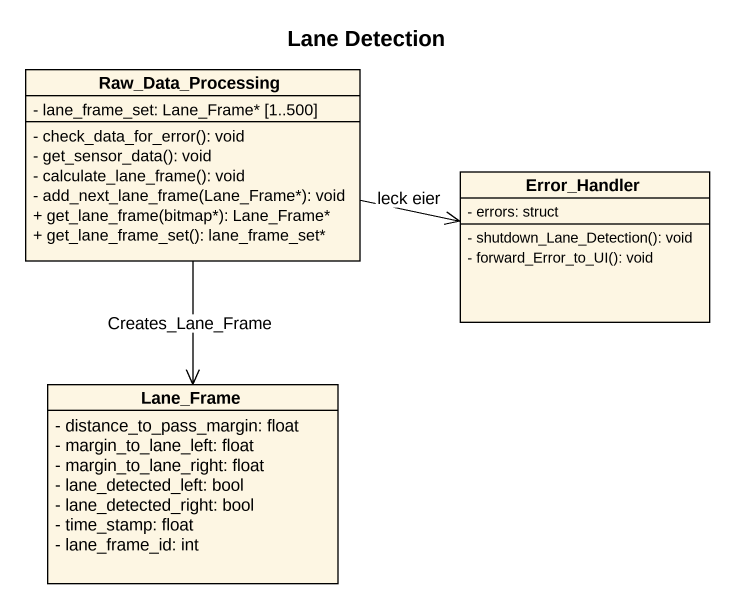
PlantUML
@startuml
title Lane Detection
hide circle
hide empty members
skinparam classAttributeIconSize 0
class Raw_Data_Processing {
  - lane_frame_set: Lane_Frame* [1..500]
  - check_data_for_error(): void
  - get_sensor_data(): void
  - calculate_lane_frame(): void
  - add_next_lane_frame(Lane_Frame*): void
  + get_lane_frame(bitmap*): Lane_Frame*
  + get_lane_frame_set(): lane_frame_set*
}
class Error_Handler {
  - errors: struct
  - shutdown_Lane_Detection(): void
  - forward_Error_to_UI(): void
}
class Lane_Frame {
  - distance_to_pass_margin: float
  - margin_to_lane_left: float
  - margin_to_lane_right: float
  - lane_detected_left: bool
  - lane_detected_right: bool
  - time_stamp: float
  - lane_frame_id: int
}
Raw_Data_Processing -right-> Error_Handler : leck eier
Raw_Data_Processing --> Lane_Frame : Creates_Lane_Frame
@enduml
